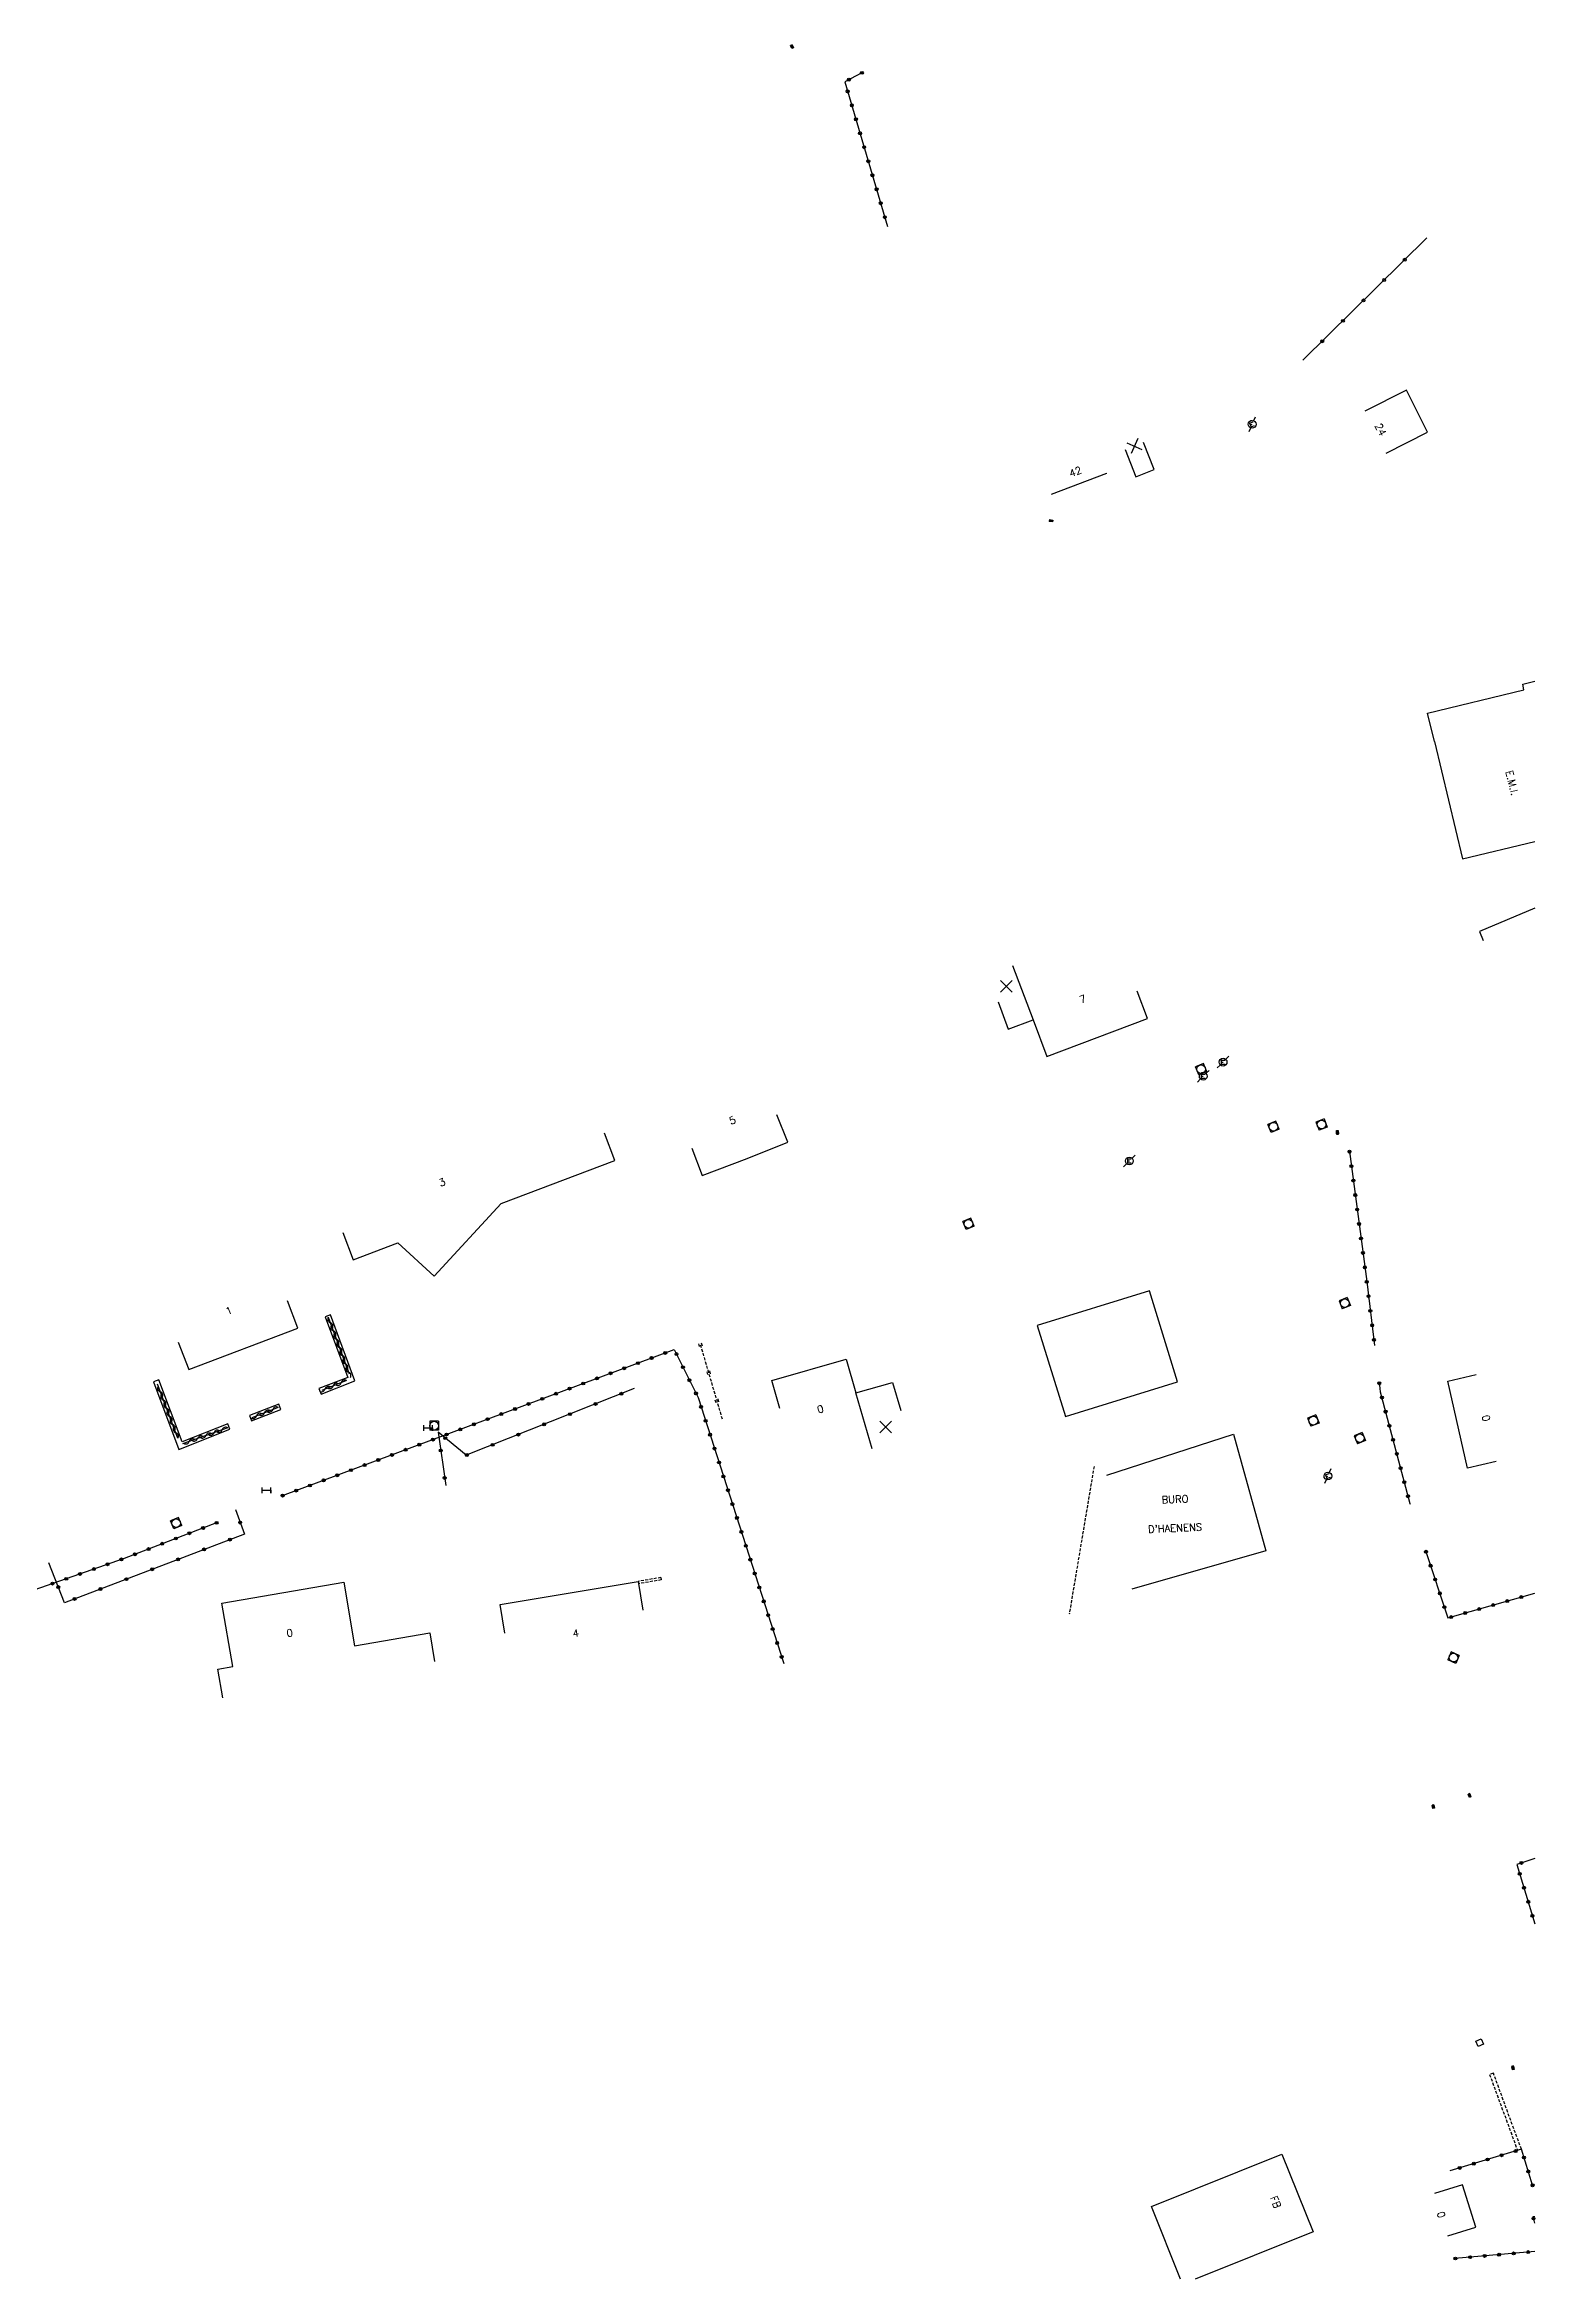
# Model space of a CAD drawing. Header units: millimetres. Extents: x 112999 to 114000, y 149000 to 150000.
# Drawn here: x 113744.6 to 114000.1, y 149000 to 149382.8 of the extents above; entities that cross this region are included whole.
import ezdxf
from ezdxf.enums import TextEntityAlignment as Align

# ---------------------------------------------------------------- set-up
doc = ezdxf.new("R2010")
doc.units = ezdxf.units.MM
doc.linetypes.add('DASHED', pattern=[0.75, 0.5, -0.25])
doc.layers.get('0').update_dxf_attribs({"linetype": 'CONTINUOUS'})
for name, color, linetype in [('W0001', 6, 'DASHED'), ('W0100', 7, 'CONTINUOUS'), ('W0105', 7, 'CONTINUOUS'), ('W0112', 1, 'DASHED'), ('W0220', 5, 'DASHED'), ('W0310', 3, 'CONTINUOUS'), ('W0322', 7, 'CONTINUOUS'), ('W0400', 7, 'CONTINUOUS'), ('W0420', 7, 'CONTINUOUS'), ('W0471', 7, 'CONTINUOUS'), ('W0984', 7, 'CONTINUOUS'), ('W0991', 7, 'CONTINUOUS'), ('W1102', 7, 'CONTINUOUS'), ('W1474', 7, 'CONTINUOUS')]:
    doc.layers.add(name, color=color, linetype=linetype)
doc.styles.get("Standard").update_dxf_attribs({"font": 'romans.shx', "width": 0.85})

# ---------------------------------------------------------------- blocks, each defined once
blk = doc.blocks.new('t322o')
at = {"color": 0, "linetype": 'Continuous'}
for radius in [0.25, 0.15]:
    blk.add_circle((0, 0), radius, dxfattribs=at)
blk = doc.blocks.new('T420')
for p, q in [((0.75, 0.75), (-0.75, 0.75)), ((-0.75, 0.75), (-0.75, -0.75)), ((0.75, 0.75), (0.75, -0.75)), ((0.75, -0.75), (-0.75, -0.75))]:
    blk.add_line(p, q)
blk.add_ellipse((0, 0), major_axis=(-0.53, 0.53), ratio=1, start_param=3.926991, end_param=10.210176)
blk = doc.blocks.new('t220o')
at = {"color": 0, "linetype": 'Continuous'}
for p, q in [((-0.25, 0.25), (0.25, 0.25)), ((-0.25, -0.25), (0.25, -0.25))]:
    blk.add_line(p, q, dxfattribs=at)
blk = doc.blocks.new('T400')
for p, q in [((-0.15, 0.3), (0.15, 0.3)), ((-0.15, -0.25), (-0.15, 0.3)), ((-0.15, 0.15), (0.15, 0.15)), ((-0.15, 0), (0.15, 0)), ((0.15, 0.3), (0.15, -0.25)), ((-0.15, -0.15), (0.15, -0.15)), ((-0.15, -0.25), (-0.15, -0.3)), ((-0.15, -0.3), (0.15, -0.3)), ((0.15, -0.3), (0.15, -0.25))]:
    blk.add_line(p, q)
blk = doc.blocks.new('T471')
for p, q in [((-0.333334, 0.333334), (-0.333334, -0.333334)), ((-0.333334, 0.333334), (0.333334, 0.333334)), ((-0.333334, 0), (0, 0)), ((0.500001, 0.500001), (1.000002, 1.000002)), ((-0.500001, -0.500001), (-1.000002, -1.000002)), ((-0.333334, -0.333334), (0.333334, -0.333334))]:
    blk.add_line(p, q)
blk.add_ellipse((0, 0), major_axis=(0.471405, 0.471405), ratio=1, start_param=5.4977871438, end_param=11.780972451)
blk = doc.blocks.new('t112o')
at = {"color": 0, "linetype": 'Continuous'}
for p, q in [((-0.5, 0.5), (0.5, 0.5)), ((-0.5, -0.5), (-0.5, 0.5)), ((0.5, 0.5), (0.5, -0.5)), ((0.5, -0.5), (-0.5, -0.5))]:
    blk.add_line(p, q, dxfattribs=at)
blk = doc.blocks.new('t991o')
at = {"color": 0, "linetype": 'Continuous'}
for p, q in [((-1, 1), (1, -1)), ((-1, -1), (1, 1))]:
    blk.add_line(p, q, dxfattribs=at)
blk = doc.blocks.new('t310o')
at = {"color": 0, "linetype": 'Continuous'}
for centre, start, end in [((-0.5, 0.38), 216.8699, 323.1304), ((0.5, -0.37), 36.8699, 143.1303)]:
    blk.add_arc(centre, 0.625, start, end, dxfattribs=at)
blk = doc.blocks.new('T1474')
at = {"color": 0, "linetype": 'Continuous', "flags": 128}
for points in [[(-0.75, -0.5), (-0.75, 0.5)], [(-0.75, 0), (0.75, 0)], [(0.75, 0), (0.75, -0.5), (0.75, 0.5)]]:
    blk.add_lwpolyline(points, dxfattribs=at)

msp = doc.modelspace()

# ---------------------------------------------------------------- linework, layer by layer
at = {"layer": 'W0001', "flags": 128}
msp.add_lwpolyline([(113924.43, 149139.27), (113920.17, 149113.93)], dxfattribs=at)
at = {"layer": 'W0100'}
for points in [[(113974.48, 149312.86), (113981.61, 149316.48), (113977.98, 149323.64), (113970.84, 149320.03)], [(113929.77, 149313.46), (113931.58, 149308.8), (113934.74, 149310.03), (113932.93, 149314.69)], [(113917.14, 149305.85), (113926.63, 149309.42), (113926.63, 149309.42)], [(113982.77, 149263.47), (113981.61, 149268.31), (113998.12, 149272.3), (113997.93, 149273.28), (114000, 149273.78)], [(113982.77, 149263.47), (113987.61, 149243.36), (114000, 149246.35)], [(114000, 149234.91), (113990.51, 149230.88), (113991.15, 149229.38)], [(113907.97, 149218.83), (113909.74, 149214.16), (113913.98, 149215.76), (113916.35, 149209.51), (113933.59, 149216.02), (113931.82, 149220.7)], [(113855.49, 149193.79), (113857.26, 149189.12), (113865, 149192.04), (113871.94, 149194.84), (113870.07, 149199.48)], [(113795.64, 149179.33), (113797.42, 149174.65), (113805.09, 149177.57), (113811.31, 149171.87), (113822.79, 149184.29), (113842.29, 149191.69), (113840.52, 149196.36)], [(113767.47, 149160.55), (113769.25, 149155.88), (113787.97, 149162.97), (113786.2, 149167.65)], [(113870.6, 149149.17), (113869.22, 149153.98), (113881.96, 149157.64), (113883.62, 149151.86), (113889.91, 149153.67), (113891.29, 149148.86)], [(113993.35, 149140.09), (113988.47, 149138.97), (113985.06, 149153.88), (113989.94, 149155)], [(113926.62, 149137.77), (113948.36, 149144.8)], [(113948.36, 149144.8), (113953.87, 149124.83)], [(113953.87, 149124.83), (113930.89, 149118.22)], [(113775.08, 149099.62), (113774.23, 149104.55), (113776.8, 149104.99), (113774.94, 149115.83), (113795.82, 149119.42), (113797.69, 149108.54), (113810.56, 149110.74), (113811.4, 149105.82)], [(113823.43, 149110.68), (113822.61, 149115.61), (113846.28, 149119.57), (113847.11, 149114.64)], [(113934.26, 149012.46), (113956.63, 149021.43), (113961.97, 149008.11), (113941.74, 149000)], [(113985.07, 149007.44), (113989.85, 149008.93), (113987.58, 149016.19), (113982.81, 149014.7)], [(113939.25, 149000), (113934.26, 149012.46)]]:
    msp.add_lwpolyline(points, dxfattribs=at)
msp.add_lwpolyline([(113938.72, 149153.76), (113933.91, 149169.32), (113914.71, 149163.4), (113919.52, 149147.84)], close=True, dxfattribs=at)
at = {"layer": 'W0105'}
for points in [[(113793.54, 149165.24), (113792.62, 149164.88), (113796.5, 149154.52), (113791.57, 149152.63), (113791.94, 149151.67), (113797.74, 149153.95), (113793.54, 149165.24)], [(113763.22, 149153.75), (113767.53, 149142.17), (113776.3, 149145.62), (113775.93, 149146.56), (113768.1, 149143.5), (113764.12, 149154.1), (113763.22, 149153.75)], [(113779.65, 149148.01), (113780.02, 149147.06), (113785.06, 149149.01), (113784.71, 149149.95), (113779.65, 149148.01)]]:
    msp.add_lwpolyline(points, dxfattribs=at)
at = {"layer": 'W0112'}
for p, q in [((113850.2, 149120.23), (113846.28, 149119.57)), ((113850.26, 149119.83), (113846.35, 149119.18)), ((113850.2, 149120.23), (113850.26, 149119.83))]:
    msp.add_line(p, q, dxfattribs=at)
msp.add_lwpolyline([(113997.68, 149022.27), (113992.88, 149035.34), (113992.23, 149035.1), (113997.02, 149022.07)], dxfattribs=at)
at = {"layer": 'W0220'}
msp.add_lwpolyline([(113856.94, 149160.11), (113860.71, 149147.3)], dxfattribs=at)
at = {"layer": 'W0310'}
for p, q in [((113793.18, 149164.82), (113796.74, 149155.1)), ((113767.38, 149144.1), (113763.89, 149153.33)), ((113796.32, 149153.98), (113792.05, 149152.3)), ((113775.95, 149145.89), (113768.2, 149143.15)), ((113784.58, 149149.37), (113780.05, 149147.6))]:
    msp.add_line(p, q, dxfattribs=at)
at = {"layer": 'W0322'}
msp.add_line((114000, 149004.76), (113986.28, 149003.56), dxfattribs=at)
for points in [[(113884.64, 149378.01), (113881.72, 149376.48), (113889.05, 149351.67)], [(113981.48, 149349.75), (113960.24, 149328.77)], [(113968.22, 149193.19), (113971.17, 149170.97), (113972.52, 149159.99)], [(113785.35, 149134.26), (113852.48, 149159.28), (113856.56, 149151.06), (113871.24, 149105.52)], [(113973.29, 149153.77), (113973.5, 149152.05), (113978.58, 149132.92), (113978.63, 149132.77)], [(113845.62, 149152.59), (113816.81, 149141.17), (113812, 149145.12), (113813.31, 149136.01)], [(113777.25, 149131.88), (113778.79, 149127.68), (113747.95, 149115.9), (113745.25, 149122.76)], [(113774.03, 149129.6), (113758.21, 149123.51), (113742.68, 149118.05), (113736.16, 149113.09), (113728.36, 149103.22), (113722.52, 149089.05), (113714.26, 149068.69), (113706.52, 149049.13), (113698.57, 149029.4), (113690.84, 149010.55)], [(113981.26, 149124.86), (113985.1, 149113.31), (114000, 149117.55)], [(114000, 149072.11), (113996.91, 149071.09), (114000, 149060.92)], [(113999.6, 149016.1), (113997.68, 149022.27), (113985.44, 149018.59)], [(114000, 149009.6), (113999.68, 149010.74), (114000, 149010.78)]]:
    msp.add_lwpolyline(points, dxfattribs=at)
for centre in [(113977.69, 149346), (113974.16, 149342.52), (113970.62, 149339.02), (113967.09, 149335.53), (113963.55, 149332.03)]:
    msp.add_circle(centre, 0.251, dxfattribs=at)
at = {"layer": 'W1102'}
for p, q in [((113910.45, 149225.11), (113913.98, 149215.76)), ((113886.39, 149142.25), (113883.62, 149151.86))]:
    msp.add_line(p, q, dxfattribs=at)

# ---------------------------------------------------------------- block references
at = {"layer": 'W0112', "rotation": 113.5642383834186}
msp.add_blockref('t112o', (113990.54, 149040.53), dxfattribs=at)
at = {"layer": 'W0220', "rotation": 286.3914354340225}
for p in [(113856.94, 149160.11), (113858.35, 149155.31), (113859.76, 149150.52)]:
    msp.add_blockref('t220o', p, dxfattribs=at)
at = {"layer": 'W0310'}
for p, rotation in [((113793.52, 149163.88), 290.1400024291881), ((113794.04, 149162.47), 290.1400024291881), ((113794.55, 149161.06), 290.1400024291881), ((113795.07, 149159.65), 290.1400024291881), ((113795.59, 149158.24), 290.1400024291881), ((113796.1, 149156.83), 290.1400024291881), ((113794, 149153.06), 201.4723829979265), ((113795.39, 149153.61), 201.4723829979265), ((113796.62, 149155.43), 290.1400024291881), ((113764.37, 149152.05), 110.7436268118169), ((113764.9, 149150.64), 110.7436268118169), ((113765.43, 149149.24), 110.7436268118169), ((113783.65, 149149.01), 201.2938696554644), ((113792.6, 149152.51), 201.4723829979265), ((113765.97, 149147.84), 110.7436268118169), ((113766.5, 149146.43), 110.7436268118169), ((113767.03, 149145.03), 110.7436268118169), ((113773.59, 149145.05), 199.4784252236864), ((113775, 149145.55), 199.4784252236864), ((113780.85, 149147.92), 201.2938696554644), ((113782.25, 149148.46), 201.2938696554644), ((113769.35, 149143.55), 199.4784252236864), ((113770.76, 149144.05), 199.4784252236864), ((113772.18, 149144.55), 199.4784252236864)]:
    msp.add_blockref('t310o', p, dxfattribs=dict(at, rotation=rotation))
at = {"layer": 'W0322'}
for p, rotation in [((113882.42, 149376.85), 207.7020850180893), ((113884.64, 149378.01), 207.7020850180893), ((113882.2, 149374.85), 286.4550028040293), ((113882.91, 149372.45), 286.4550028040293), ((113883.62, 149370.05), 286.4550028040293), ((113884.32, 149367.65), 286.4550028040293), ((113885.03, 149365.26), 286.4550028040293), ((113885.74, 149362.86), 286.4550028040293), ((113886.45, 149360.46), 286.4550028040293), ((113887.16, 149358.06), 286.4550028040293), ((113887.87, 149355.67), 286.4550028040293), ((113888.57, 149353.27), 286.4550028040293), ((113968.22, 149193.19), 277.5384826687862), ((113968.55, 149190.71), 277.5384826687862), ((113968.88, 149188.24), 277.5384826687862), ((113969.21, 149185.76), 277.5384826687862), ((113969.54, 149183.28), 277.5384826687862), ((113969.86, 149180.8), 277.5384826687862), ((113970.19, 149178.32), 277.5384826687862), ((113970.52, 149175.84), 277.5384826687862), ((113970.85, 149173.37), 277.5384826687862), ((113971.18, 149170.89), 277.043060367258), ((113971.48, 149168.41), 277.043060367258), ((113971.79, 149165.92), 277.043060367258), ((113972.1, 149163.44), 277.043060367258), ((113972.4, 149160.96), 277.043060367258), ((113846.25, 149156.96), 20.44611804681651), ((113848.6, 149157.84), 20.44611804681651), ((113850.94, 149158.71), 20.44611804681651), ((113852.86, 149158.51), 296.4281471789085), ((113836.88, 149153.47), 20.44611804681651), ((113839.23, 149154.34), 20.44611804681651), ((113841.57, 149155.22), 20.44611804681651), ((113843.91, 149156.09), 20.44611804681651), ((113853.97, 149156.27), 296.4281471789085), ((113855.08, 149154.03), 296.4281471789085), ((113973.32, 149153.52), 277.043060367258), ((113825.17, 149149.1), 20.44611804681651), ((113827.51, 149149.98), 20.44611804681651), ((113829.86, 149150.85), 20.44611804681651), ((113832.2, 149151.72), 20.44611804681651), ((113834.54, 149152.6), 20.44611804681651), ((113839, 149149.97), 201.6183919570622), ((113843.42, 149151.72), 201.6183919570622), ((113856.2, 149151.79), 296.4281471789085), ((113857.08, 149149.46), 287.8700975667535), ((113973.77, 149151.06), 284.8627733112885), ((113815.8, 149145.61), 20.44611804681651), ((113818.14, 149146.48), 20.44611804681651), ((113820.49, 149147.36), 20.44611804681651), ((113822.83, 149148.23), 20.44611804681651), ((113830.17, 149146.47), 201.6183919570622), ((113834.59, 149148.22), 201.6183919570622), ((113857.84, 149147.08), 287.8700975667535), ((113974.41, 149148.65), 284.8627733112885), ((113975.05, 149146.23), 284.8627733112885), ((113806.43, 149142.12), 20.44611804681651), ((113808.77, 149142.99), 20.44611804681651), ((113811.12, 149143.86), 20.44611804681651), ((113812.45, 149142), 278.1557223136926), ((113813.23, 149144.11), 140.5731045856518), ((113813.46, 149144.74), 20.44611804681651), ((113821.34, 149142.97), 201.6183919570622), ((113825.75, 149144.72), 201.6183919570622), ((113858.61, 149144.7), 287.8700975667535), ((113859.38, 149142.32), 287.8700975667535), ((113975.69, 149143.82), 284.8627733112885), ((113794.72, 149137.75), 20.44611804681651), ((113797.06, 149138.62), 20.44611804681651), ((113799.4, 149139.5), 20.44611804681651), ((113801.75, 149140.37), 20.44611804681651), ((113804.09, 149141.24), 20.44611804681651), ((113816.92, 149141.22), 201.6183919570622), ((113860.15, 149139.94), 287.8700975667535), ((113976.33, 149141.4), 284.8627733112885), ((113976.97, 149138.98), 284.8627733112885), ((113785.35, 149134.26), 20.44611804681651), ((113787.69, 149135.13), 20.44611804681651), ((113790.03, 149136), 20.44611804681651), ((113792.38, 149136.88), 20.44611804681651), ((113813.12, 149137.3), 278.1557223136926), ((113860.91, 149137.56), 287.8700975667535), ((113861.68, 149135.18), 287.8700975667535), ((113977.61, 149136.57), 284.8627733112885), ((113978.25, 149134.15), 284.8627733112885), ((113862.45, 149132.81), 287.8700975667535), ((113863.21, 149130.43), 287.8700975667535), ((113767.04, 149126.91), 201.077287257307), ((113769.37, 149127.81), 201.077287257307), ((113771.7, 149128.71), 201.077287257307), ((113774.03, 149129.6), 201.077287257307), ((113776.31, 149126.73), 200.8972352672418), ((113778.07, 149129.65), 290.1527443238232), ((113863.98, 149128.05), 287.8700975667535), ((113755.34, 149122.5), 199.339671872379), ((113757.7, 149123.33), 199.339671872379), ((113760.04, 149124.21), 201.077287257307), ((113762.37, 149125.11), 201.077287257307), ((113764.7, 149126.01), 201.077287257307), ((113767.43, 149123.34), 200.8972352672418), ((113771.87, 149125.04), 200.8972352672418), ((113864.75, 149125.67), 287.8700975667535), ((113865.52, 149123.29), 287.8700975667535), ((113981.33, 149124.64), 288.3769210841535), ((113982.12, 149122.26), 288.3769210841535), ((113745.9, 149119.19), 199.339671872379), ((113746.89, 149118.6), 111.4880897080028), ((113748.26, 149120.01), 199.339671872379), ((113750.62, 149120.84), 199.339671872379), ((113752.98, 149121.67), 199.339671872379), ((113758.56, 149119.95), 200.8972352672418), ((113763, 149121.65), 200.8972352672418), ((113866.28, 149120.91), 287.8700975667535), ((113867.05, 149118.53), 287.8700975667535), ((113982.91, 149119.89), 288.3769210841535), ((113749.68, 149116.57), 200.8972352672418), ((113754.12, 149118.26), 200.8972352672418), ((113867.82, 149116.15), 287.8700975667535), ((113983.7, 149117.52), 288.3769210841535), ((113984.48, 149115.15), 288.3769210841535), ((113990.45, 149114.83), 15.86650997023731), ((113992.85, 149115.51), 15.86650997023731), ((113995.26, 149116.2), 15.86650997023731), ((113997.66, 149116.88), 15.86650997023731), ((113868.58, 149113.77), 287.8700975667535), ((113869.35, 149111.39), 287.8700975667535), ((113985.64, 149113.46), 15.86650997023731), ((113988.04, 149114.15), 15.86650997023731), ((113870.12, 149109.01), 287.8700975667535), ((113870.89, 149106.63), 287.8700975667535), ((113997.4, 149069.47), 286.8919599538047), ((113997.68, 149071.34), 198.2941126220473), ((113998.13, 149067.08), 286.8919599538047), ((113998.86, 149064.69), 286.8919599538047), ((113999.58, 149062.29), 286.8919599538047), ((113987.11, 149019.09), 196.7153268139101), ((113989.51, 149019.81), 196.7153268139101), ((113991.9, 149020.53), 196.7153268139101), ((113994.29, 149021.25), 196.7153268139101), ((113996.69, 149021.97), 196.7153268139101), ((113998.12, 149020.87), 107.2903427278921), ((113998.86, 149018.48), 107.2903427278921), ((113999.6, 149016.1), 107.2903427278921), ((113999.76, 149010.43), 105.7161693602071), ((113988.88, 149003.79), 185.0037333091855), ((113991.37, 149004.01), 185.0037333091855), ((113993.86, 149004.22), 185.0037333091855), ((113996.35, 149004.44), 185.0037333091855), ((113998.84, 149004.66), 185.0037333091855), ((113986.38, 149003.57), 185.0037333091855)]:
    msp.add_blockref('t322o', p, dxfattribs=dict(at, rotation=rotation))
at = {"layer": 'W0400'}
for p, rotation in [((113872.64, 149382.5), 202.0726669073203), ((113917.04, 149301.28), 260.0927935733241), ((113966.14, 149196.5), 4.072825347338938), ((113982.59, 149080.98), 194.5251066429514), ((113988.8, 149082.87), 199.8758023636238), ((113996.24, 149036.22), 195.386682590847)]:
    msp.add_blockref('T400', p, dxfattribs=dict(at, rotation=rotation))
at = {"layer": 'W0420'}
for p, rotation in [((113942.78, 149207.32), 292.2526392287195), ((113955.19, 149197.46), 292.2526392287195), ((113963.43, 149197.83), 21.53798987190631), ((113902.9, 149180.82), 292.2526392287195), ((113967.41, 149167.23), 21.53798987190631), ((113962.02, 149147.11), 21.53798987190631), ((113969.99, 149144.11), 21.53798987190631), ((113767.09, 149129.54), 292.2526392287195), ((113986.04, 149106.51), 336.1934322273632)]:
    msp.add_blockref('T420', p, dxfattribs=dict(at, rotation=rotation))
msp.add_blockref('T420', (113811.33, 149146.24), dxfattribs=at)
at = {"layer": 'W0471'}
for p, rotation in [((113951.53, 149317.81), 21.29131047361632), ((113964.52, 149137.62), 21.53798987190631)]:
    msp.add_blockref('T471', p, dxfattribs=dict(at, rotation=rotation))
for p in [(113943.15, 149206.11), (113946.55, 149208.53), (113930.49, 149191.6)]:
    msp.add_blockref('T471', p, dxfattribs=at)
at = {"layer": 'W0991', "rotation": 291.2913104736207}
msp.add_blockref('t991o', (113931.35, 149314.08), dxfattribs=at)
at = {"layer": 'W0991'}
for p in [(113909.39, 149221.51), (113888.7, 149146.04)]:
    msp.add_blockref('t991o', p, dxfattribs=at)
at = {"layer": 'W1474'}
for p in [(113810.3, 149145.86), (113782.59, 149135.18)]:
    msp.add_blockref('T1474', p, dxfattribs=at)

# ---------------------------------------------------------------- texts
at = {"layer": 'W0984'}
msp.add_text('FB', height=1.25, rotation=291.8415, dxfattribs=at).set_placement((113955.57, 149013.24), align=Align.MIDDLE)
at = {"layer": 'W0991'}
for s, rotation, p in [('24', 297, (113973.56, 149316.91)), ('42', 20.9881, (113921.23, 149309.68)), ('E.M.I.', 284, (113996.09, 149256.36)), ('7', 20.7045, (113922.49, 149219.32)), ('5', 20.7229, (113862.45, 149198.57)), ('3', 20.7814, (113812.7, 149187.95)), ('1', 20.763, (113776.13, 149165.97)), ('0', 16.0404, (113877.53, 149149.08)), ('0', 282.8841, (113991.64, 149147.54)), ('BURO', 2.5, (113938.32, 149133.64)), ("D'HAENENS", 2.5, (113938.32, 149128.7)), ('0', 9.7361, (113786.56, 149110.73)), ('4', 9.5035, (113835.6, 149110.69)), ('0', 287.3391, (113983.94, 149011.07))]:
    msp.add_text(s, height=1.25, rotation=rotation, dxfattribs=at).set_placement(p, align=Align.MIDDLE)

doc.saveas('drawing.dxf')
